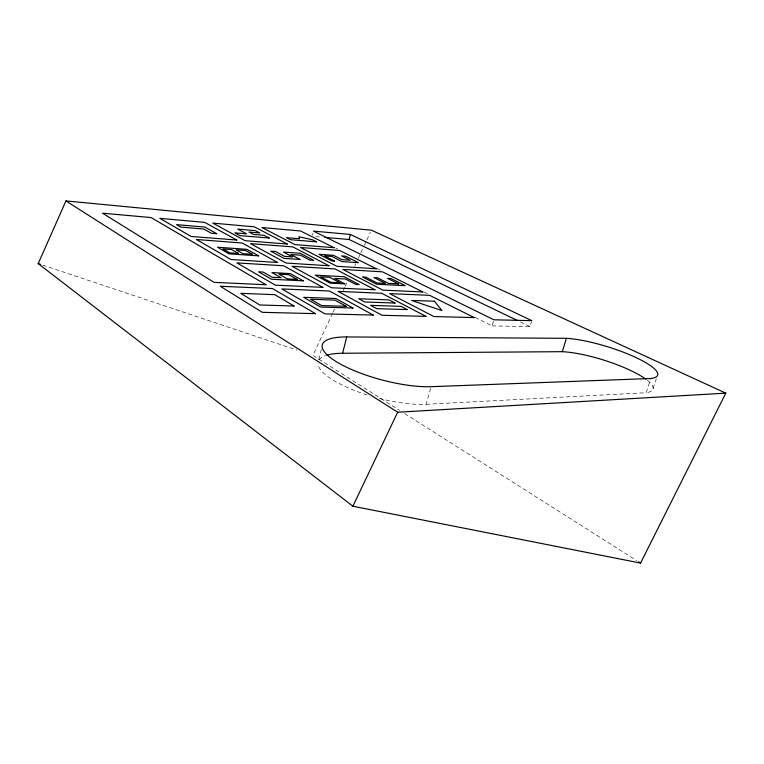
<?xml version="1.0" encoding="UTF-8"?>
<svg xmlns="http://www.w3.org/2000/svg" width="764" height="764" viewBox="0 0 764 764"><rect width="100%" height="100%" fill="white"/><g stroke="black" fill="none" stroke-linecap="round" stroke-linejoin="round"><path stroke-width="0.57" stroke-dasharray="3.82 2.86" d="M312.409 235.255L312.896 233.182M318.836 359.519L321.348 349.329M379.307 398.426A66.468 19.73 14.9 0 0 426.188 404.29L430.762 387.797M475.084 317.432L492.121 325.913L493.592 320.813M492.121 325.913L530.063 326.572L531.534 321.654M426.188 404.29L646.096 392.725L650.47 379.593M653.115 388.379L656.343 378.734M332.569 313.307L312.887 355.403L399.601 410.354M333.075 312.228L334.594 308.99M343.17 290.645L344.679 287.407M345.185 286.328L347.209 282.012M354.773 265.824L355.785 263.666M358.306 258.27L360.331 253.954M360.828 252.874L363.865 246.4M364.361 245.32L366.386 240.994M366.892 239.915L370.416 232.361M315.627 236.592L321.405 237.098M42.717 265.118L297.062 350.113M520.427 321.94L530.063 326.572M335.587 247.966L337.717 249.026M377.12 268.642L380.31 270.236M423.972 291.982L428.232 294.102M404.643 413.553L636.546 560.528M367.14 394.95A66.468 19.73 14.9 0 1 317.939 363.693M319.008 359.892A66.468 19.73 14.9 0 1 325.665 355.537M647.375 380.348A55.867 12.902 17.4 0 1 646.096 392.725"/><path stroke-width="1.15" d="M517.218 320.393L349.129 239.495L350.37 234.462L313.393 231.1L493.888 319.791L531.83 320.67L350.37 234.462M326.677 355.212A66.468 19.73 14.9 0 1 342.616 353.264L346.722 336.943L566.43 338.309A56.078 12.234 17.2 0 1 636.746 357.924A56.078 12.234 17.2 0 1 650.842 378.505L431.068 386.689A66.755 18.756 14.8 0 1 337.793 362.575A66.755 18.756 14.8 0 1 346.722 336.943M342.616 353.264L562.304 351.679L566.43 338.309M38.2 263.599L65.952 200.922L371.428 230.203L725.8 393.154L640.576 563.078L352.892 506.217L38.2 263.599L40.463 264.354M352.892 506.217L397.672 412.226L725.8 393.154M324.872 237.394L349.129 239.495M638.561 561.798L640.576 563.078M65.952 200.922L397.672 412.226M562.304 351.679A55.867 12.902 17.4 0 1 645.847 379.183M315.456 313.641L262.3 312.323L220.309 286.271L272.49 288.534L315.456 313.641M373.281 315.064L325.034 313.88L281.916 288.945L329.504 291.008L373.281 315.064M425.987 316.372L382 315.284L338.127 291.38L381.694 293.271L425.987 316.372M474.215 317.566L433.952 316.563L389.611 293.615L429.654 295.343L474.215 317.566M294.064 306.02L259.76 304.979L240.794 293.347L274.811 294.665L294.064 306.02M352.987 308.026L320.67 307.052L303.69 297.32L335.845 298.523L352.987 308.026M407.193 309.582L376.7 308.656L370.588 305.352L401.043 306.354L407.193 309.582M434.391 301.188L411.538 300.481L441.945 310.585L434.391 301.188M346.149 306.326L321.644 305.562L310.595 299.249L335.014 300.128L346.149 306.326M395.036 303.05L364.648 301.971L358.698 298.753L389.048 299.908L395.036 303.05M266.006 284.743L213.987 282.346L102.519 213.194L151.005 217.549L266.006 284.743M322.876 287.359L275.403 285.173L236.878 262.892L283.597 265.767L322.876 287.359M374.981 289.766L331.481 287.761L292.077 266.292L335.052 268.938L374.981 289.766M422.874 291.963L382.879 290.129L342.874 269.415L382.535 271.86L422.874 291.963M303.279 280.846L271.449 279.242L258.518 271.822L263.141 272.079L272.242 277.275L281.104 277.743L271.965 272.567L290.177 273.588L303.279 280.846M339.97 282.776L330.822 282.308L320.67 276.835L329.79 277.332L339.97 282.776M344.793 283.864L330.048 283.138L315.236 275.136L344.249 276.74L359.185 284.58L355.738 284.409L345.481 279.003L334.556 278.421L344.793 283.864M398.502 283.883L388.427 283.358L377.426 277.771L374.026 277.58L385.476 283.415L377.053 282.976L365.631 277.112L362.432 276.931L376.585 284.218L405.273 285.679L391.034 278.545L387.472 278.344L398.502 283.883M297.139 279.404L287.379 278.908L278.946 274.161L288.677 274.696L297.139 279.404M277.638 262.491L231.043 259.521L196.405 239.495L242.188 243.009L277.638 262.491M328.978 265.767L286.099 263.036L250.516 243.649L292.813 246.896L328.978 265.767M376.385 268.785L336.781 266.264L300.519 247.488L339.693 250.496L376.385 268.785M299.956 259.435L284.027 258.366L270.695 251.155L275.498 251.499L284.552 256.37L292.526 256.924L283.444 252.072L300.223 253.285L313.708 260.362L309.764 260.094L300.5 255.214L290.731 254.527L299.956 259.435M238.425 253.447L229.744 252.855L222.897 248.949L231.549 249.561L238.425 253.447M252.531 254.364L242.971 253.705L236.076 249.838L245.616 250.516L252.531 254.364M258.633 255.854L229.105 253.849L217.492 247.202L246.858 249.331L258.633 255.854M334.536 261.059L331.815 260.877L318.989 254.278L333.486 255.329L342.033 259.664L350.198 260.228L341.623 255.911L345.557 256.198L358.478 262.682L341.947 261.565L331.91 256.446L324.519 255.921L334.536 261.059M236.792 240.039L191.134 236.448L159.829 218.342L204.647 222.372L236.792 240.039M287.293 244.022L245.101 240.698L212.812 223.107L254.364 226.841L287.293 244.022M334.088 247.698L294.98 244.623L261.947 227.519L300.567 230.995L334.088 247.698M216.718 233.679L211.332 233.259L203.797 229.047L180.801 227.07L176.532 224.626L204.819 227.07L216.718 233.679M316.554 241.835L290.339 239.676L286.414 237.652L299.641 238.76L298.781 236.725L312.591 239.839L316.554 241.835M269.234 238.034L239.963 235.627L234.844 232.858L246.629 233.851L237.785 229.105L255.386 230.642L259.827 232.972L248.978 232.046L253.438 234.424L264.048 235.312L269.234 238.034"/></g></svg>
